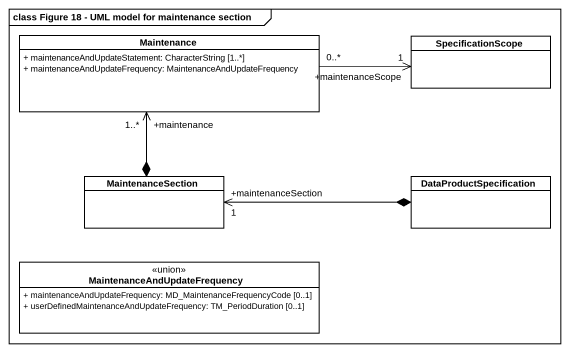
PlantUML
@startuml
mainframe class Figure 18 - UML model for maintenance section
hide circle
hide empty members
skinparam classAttributeIconSize 0
class Maintenance {
  + maintenanceAndUpdateStatement: CharacterString [1..*]
  + maintenanceAndUpdateFrequency: MaintenanceAndUpdateFrequency
}
class SpecificationScope
class MaintenanceSection
class DataProductSpecification
class "MaintenanceAndUpdateFrequency" as MaintenanceAndUpdateFrequenc <<union>> {
  + maintenanceAndUpdateFrequency: MD_MaintenanceFrequencyCode [0..1]
  + userDefinedMaintenanceAndUpdateFrequency: TM_PeriodDuration [0..1]
}
Maintenance "0..*" -right-> "+maintenanceScope\n1" SpecificationScope
MaintenanceSection *-up-> "+maintenance\n1..*" Maintenance
MaintenanceSection "+maintenanceSection\n1" <-right-* DataProductSpecification
@enduml
